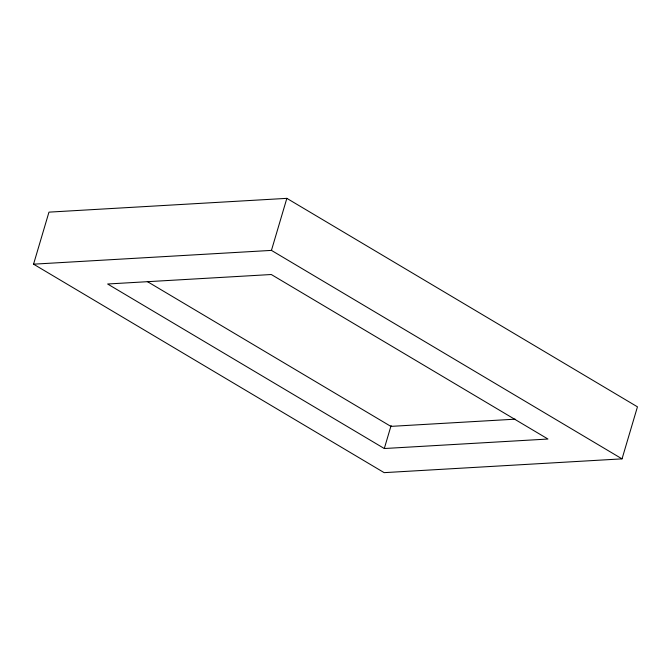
<?xml version="1.0" encoding="UTF-8"?>
<svg xmlns="http://www.w3.org/2000/svg" width="671" height="671" viewBox="0 0 671 671"><rect width="100%" height="100%" fill="white"/><g stroke="black" fill="none" stroke-linecap="round" stroke-linejoin="round"><path stroke-width="1.01" d="M33.55 264.173L48.966 212.137L286.853 198.356L637.45 406.827L622.034 458.863L384.147 472.644L33.55 264.173L271.445 250.392L622.034 458.863M271.445 250.392L286.853 198.356M384.298 448.522L547.972 439.035L271.285 274.514L107.612 284.001L384.298 448.522L391.118 425.506M515.169 419.174L390.858 426.379L147.301 281.552"/></g></svg>
